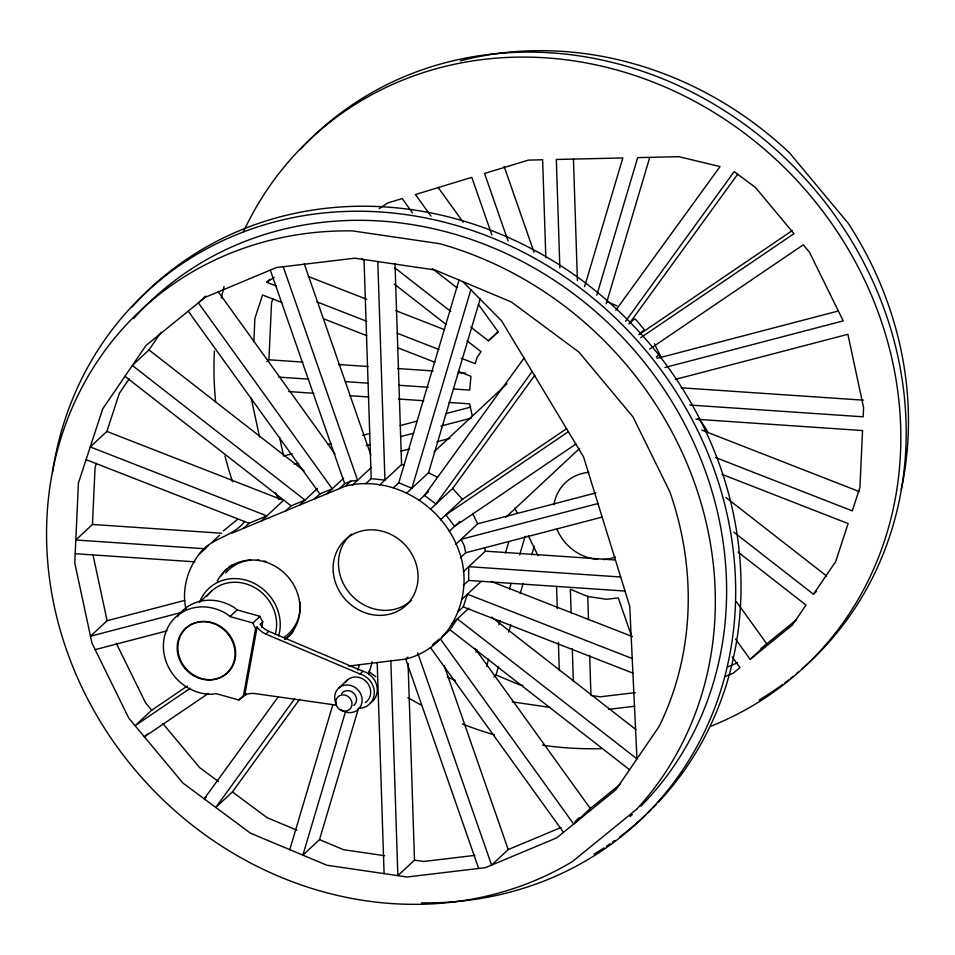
<?xml version="1.0" encoding="UTF-8"?>
<svg xmlns="http://www.w3.org/2000/svg" width="955" height="955" viewBox="0 0 955 955"><rect width="100%" height="100%" fill="white"/><g stroke="black" fill="none" stroke-linecap="round" stroke-linejoin="round"><path stroke-width="1.43" d="M205.086 548.767L75.815 539.981L92.456 524.45L95.07 467.473L96.419 463.354M253.827 341.699L254.901 318.325L262.553 294.976L282 302.568M266.851 361.73L268.928 359.784L271.542 302.807L272.891 298.688M463.318 585.439L468.666 580.449L468.714 566.673L620.666 576.999M255.677 628.354L255.51 628.139A19.028 17.202 47 0 1 252.908 622.982L229.94 616.56L227.195 614.268A45.661 41.292 47 0 0 164.069 638.609A45.661 41.292 47 0 0 212.69 694.213L215.961 693.593L238.941 700.015A19.028 17.202 47 0 1 242.116 697.305L243.298 696.613L255.677 628.354L257.098 627.029L257.814 627.984A19.028 17.202 47 0 0 265.848 634.084L360.011 674.015A18.264 16.521 47 0 1 374.3 693.366A18.264 16.521 47 0 1 358.447 708.3M243.298 696.613L244.719 695.288L257.098 627.029M261.789 627.542L262.649 621.49A19.028 17.202 47 0 1 260.047 616.333L237.067 609.911L234.321 607.607A45.661 41.292 47 0 0 177.367 616.787M289.771 849.663L332.841 704.73M393.436 487.754L398.784 482.764L459.021 280.042M345.567 711.451L302.878 855.155L319.507 839.624L358.4 708.729M357.827 670.195L359.522 664.501M470.851 289.771L411.88 488.244L398.784 482.764M368.546 674.588L372.355 661.779M406.544 493.234L428.52 472.725L480.281 298.521M475.948 652.337L476.796 649.496M505.482 552.945L508.86 541.592M584.603 286.631L622.839 157.957L556.323 159.473L559.857 267.901M486.561 666.208L488.685 659.057M498.868 624.785L500.134 620.499M509.469 589.08L511.164 583.374M519.651 554.807L525.166 536.244M596.791 295.214L637.665 157.623L678.91 156.68L720.046 166.588L615.796 310.22M493.902 676.892L495.979 674.958L498.534 666.387M508.717 632.115L510.83 624.976M520.165 593.556L523.137 583.553M531.625 554.986L534.167 546.427M606.258 303.797L649.663 157.694M243.692 528.258L249.04 523.268L266.851 515.891L90.236 446.94L106.876 431.421L119.351 393.317L129.223 378.86M457.911 611.88L463.259 606.891L467.413 594.189L632.21 658.532M285.748 510.841L291.096 505.852L305.015 500.086L132.339 365.455L148.98 349.924L161.001 332.328M470.791 327.076L488.399 340.804L498.247 331.958L478.336 304.311M444.612 634.717L449.96 629.727L457.373 618.876L636.961 758.891L629.751 606.377L583.577 456.968L501.59 320.856L462.817 281.63M733.822 532.15L813.433 594.225L835.649 561.683L848.124 523.579L721.896 474.301M278.406 696.613L204.203 798.858L206.28 796.912M524.044 358.149L424.438 495.406L436.005 504.001L532.126 371.567M294.427 699.072L215.782 807.441L232.411 791.922L299.703 699.203M430.657 508.991L452.646 488.471L534.788 375.303M625.609 321.238L734.156 171.673L755.441 187.466L793.987 233.677L640.698 337.7M737.666 174.24L629.118 323.805L634.466 318.815L636.484 320.307L644.279 329.666L638.943 334.656L792.232 230.632M205.671 296.074L198.389 302.866L332.268 488.793L319.841 493.938L314.493 498.928M276.437 286.07L266.708 282.274L269.835 279.361M184.685 600.42L107.115 620.702L90.474 636.221L182.417 612.191M199.738 553.757L208.202 545.854M212.368 541.974L219.638 535.182M185.986 609.23C181.355 588.949 188.016 567.175 201.314 551.441C213.323 537.319 233.545 536.567 244.587 521.37M261.503 520.881L283.492 500.372L106.876 431.421M299.667 505.076L317.49 488.435M200.12 601.757L211.664 590.978M488.399 340.804L497.758 332.065M326.92 493.783L343.705 478.121M339.323 488.65L344.671 483.66L350.831 481.105L357.6 480.305L283.217 266.72M232.017 533.093L345.483 486.095L350.831 481.105M352.252 485.295L371.113 467.687M365.849 483.672L371.197 478.682L384.937 480.114L377.81 261.575M229.94 616.56L237.067 609.911M379.589 485.104L401.577 464.584L395.024 263.89M187.287 686.06L151.726 710.186L135.085 725.705L190.26 688.269M434.095 451.799L506.95 383.815M252.908 622.982L260.047 616.333M262.84 621.741L260.106 624.295L260.787 625.203A19.028 17.202 47 0 0 268.821 631.303L362.984 671.246A18.264 16.521 47 0 1 376.891 686.036A18.264 16.521 47 0 1 369.86 703.322M147.488 733.929L144.372 736.842L208.333 693.449M265.848 634.084L268.821 631.303M419.09 500.396L428.592 491.527M238.941 700.015L246.068 693.366M440.482 519.842L462.471 499.322L566.613 428.652M449.304 531.29L459.856 521.454M455.702 544.326L477.691 523.806L595.872 492.911M656.3 357.146L659.511 354.15M460.382 557.744L465.73 552.754L602.151 517.085M505.684 517.407L579.613 448.42M338.774 688.03L347.334 680.044M463.366 571.663L485.343 551.154L615.175 559.976M360.011 674.015L362.984 671.246M462.065 599.179L480.938 581.583M407.857 657.076L405.72 659.081L348.491 666.077M452.025 623.866L468.81 608.204M434.776 643.563L439.049 639.564M442.201 636.627L445.317 633.714M408.072 663.403L414.494 860.121L397.853 875.639L390.846 661.051M561.11 827.46L508.227 849.568L491.586 865.087L417.705 652.922M813.433 594.225L816.549 591.312M574.934 821.658L579.1 817.778M620.01 784.377L590.321 808.527L573.68 824.046L440.124 638.573M735.481 639.002L750.153 659.38L766.793 643.861L736.58 601.901M223.303 530.932L237.246 519.592M432.663 644.637L439.061 639.432M761.135 648.457L796.482 619.711M750.153 659.38L792.399 625.012L806.02 605.076L738.143 552.145M649.567 349.112L803.274 244.814L809.506 252.287L843.217 320.892L664.859 367.52M568.356 431.708L445.83 514.852L454.652 526.301L575.817 444.087M266.708 282.274L274.145 277.404M379.266 208.536L387.79 202.949L402.186 198.568L412.572 212.989M244.719 695.288L244.767 695.264A19.028 17.202 47 0 1 256.012 693.724L336.375 705.148M728.092 666.757L737.582 662.794M725.012 676.617L733.142 673.215L739.97 667.664L732.187 656.849M292.218 453.768L283.587 456.024L279.576 437.342M328.174 444.373L331.051 443.621M362.697 435.349L369.895 433.463M400.097 425.572L417.359 421.06M446.128 413.539L470.576 407.14M657.04 358.388L838.275 311.008M294.283 464.405L298.593 463.282M366.195 445.603L370.516 444.481M400.718 436.578L413.658 433.2M440.995 426.049L471.197 418.147M401.064 451.13L409.695 448.874M437.02 441.723L449.96 438.345M675.292 379.421L847.885 334.298L863.595 407.606L863.177 416.822L689.725 405.027M597.973 503.536L461.05 539.336L464.237 545.818L465.73 552.754M95.154 649.639L166.982 630.861M345.483 486.095C392.971 474.396 443.036 505.649 458.889 550.808C475.184 593.867 451.751 647.705 405.72 659.081L478.67 868.465M635.254 692.626L600.194 696.804L590.966 695.443L589.653 655.357M608.395 709.362L634.693 706.234M474.862 855.382L423.722 861.47L414.494 860.121M268.928 359.784L302.938 362.1M338.44 364.512L368.021 366.517M397.59 368.523L433.093 370.934M458.233 372.653L465.622 373.154M681.154 387.79L863.499 400.181M278.908 377.118L308.489 379.123M345.459 381.642L367.651 383.146M398.701 385.259L428.282 387.264M453.422 388.971L469.693 390.082L470.946 376.33L458.448 371.447M288.732 391.562L313.944 393.269M349.53 395.692L368.809 396.994M398.474 399.011L423.686 400.73M448.886 402.437L469.657 403.846L472.343 416.38M695.897 419.221L862.544 430.55L859.93 487.528L852.278 510.877L715.474 457.469M92.456 524.45L221.727 533.236M75.194 553.709L194.82 561.838M468.666 580.449L625.024 591.061M401.577 464.584L404.466 465.013M522.994 685.475L520.057 685.045L495.979 674.958M512.214 701.865L550.307 707.452M384.602 855.728L343.585 849.711L319.507 839.624M308.358 276.508L366.708 299.297M395.883 310.685L444.505 329.666M701.71 430.072L859.249 491.574M316.726 301.804L366.744 321.322M397.304 333.259L438.99 349.53M461.217 358.209L475.101 363.628L477.225 357.17L480.986 351.655L466.959 340.708M323.685 318.839L366.744 335.659M397.316 347.584L434.823 362.232M490.977 581.368L632.234 636.519M86.081 459.642L249.04 523.268M463.259 606.891L632.902 673.12M606.413 301.422L617.002 305.851M428.52 472.725L437.533 477.261M447.286 677.047L455.416 680.449M296.933 830.17L267.125 817.683L232.411 791.922M452.646 488.471L462.471 499.322M218.48 781.572L199.559 767.534L162.887 723.58M432.269 268.546L456.92 287.753M725.872 497.46L826.553 575.961M394.511 267.591L450.844 311.521M361.694 258.638L364.034 260.464M394.439 284.172L445.901 324.294M148.98 349.924L304.036 470.827M491.622 617.073L635.982 729.644M124.938 376.306L291.096 505.852M449.96 629.727L629.548 769.742M151.726 710.186L145.494 702.713L116.319 643.348M438.118 187.407L463.187 222.217M430.992 216.14L415.425 194.534L471.818 177.344L491.837 234.858M218.504 292.17L335.002 453.947M474.969 648.338L590.321 808.527M188.207 311.139L319.841 493.938M430.454 647.55L563.498 832.33M654.39 343.728L661.421 358.041M538.023 555.619L528.246 535.648M472.57 513.384L477.691 523.806M275.506 492.887L278.753 499.477M514.805 508.084L517.288 513.193M504.133 166.385L534.036 252.251M508.084 241.03L484.555 173.464L528.378 160.118L542.631 159.783L545.83 257.659M631.852 636.913L618.267 597.89L606.592 599.286L587.743 596.517L570.35 589.235L571.126 612.979M304.263 263.843L370.803 454.938M444.135 665.504L508.227 849.568M270.301 270.098L344.671 483.66M484.746 548.361L485.343 551.154M251.237 398.247L259.557 437.056M92.945 554.58L107.115 620.702M573.442 158.805L577.417 280.603M587.719 595.98L588.495 619.735M572.284 648.612L573.358 681.273M556.562 586.394L557.278 608.538M558.389 642.5L559.308 670.565M364.034 259.557L371.197 478.682M377.201 662.698L384.089 873.622M345.197 682.538A14.456 13.072 47 0 1 366.135 681.5A14.456 13.072 47 0 1 365.299 702.605M336.112 703.716A14.456 13.072 47 0 1 346.94 684.974A14.456 13.072 47 0 1 361.718 703.549A14.456 13.072 47 0 1 340.589 709.338M341.615 693.64A8.559 7.747 47 0 1 353.732 693.187A8.559 7.747 47 0 1 353.804 705.447M698.081 418.684A45.661 41.292 47 0 1 707.774 432.173M199.523 602.438A43.763 39.573 47 0 1 251.452 582.096A43.763 39.573 47 0 1 278.597 636.03M207.151 596.063A39.955 36.135 47 0 1 254.627 587.552A39.955 36.135 47 0 1 275.171 634.526M300.013 602.008A43.763 39.573 47 0 1 284.148 637.26M225.738 573.012A43.763 39.573 47 0 1 250.783 560.119M257.265 560.048A43.763 39.573 47 0 1 259.879 560.299M263.783 561.003A43.763 39.573 47 0 1 266.361 561.671M292.946 631.864A45.661 41.292 47 0 1 285.259 638.811M221.25 575.972A45.661 41.292 47 0 1 223.494 572.773M224.306 571.759A45.661 41.292 47 0 1 226.956 568.905M228.878 567.175A45.661 41.292 47 0 1 231.993 564.823M615.426 557.004A45.661 41.292 47 0 1 603.25 559.523M597.627 559.439A45.661 41.292 47 0 1 556.968 529.201M553.9 504.837A45.661 41.292 47 0 1 588.853 472.355M243.322 232.065A361.527 326.897 47 0 1 794.393 177.761A361.527 326.897 47 0 1 711.2 726.11M601.435 748.625A361.527 326.897 47 0 1 542.452 745.187M494.284 734.801A361.527 326.897 47 0 1 462.375 724.009M420.654 704.778A361.527 326.897 47 0 1 407.845 697.604M375.864 676.713A361.527 326.897 47 0 1 368.726 671.413M232.531 481.75A361.527 326.897 47 0 1 225.01 455.965M215.615 402.031A361.527 326.897 47 0 1 214.398 351.106M221.333 298.163A361.527 326.897 47 0 1 224.055 286.548M798.834 671.663A361.527 326.897 47 0 1 796.554 673.573M793.104 676.391A361.527 326.897 47 0 1 790.788 678.241M788.448 680.067A361.527 326.897 47 0 1 784.903 682.765M782.515 684.532A361.527 326.897 47 0 1 759.165 700.027M300.133 149.72A361.527 326.897 47 0 1 796.816 169.715A361.527 326.897 47 0 1 802.2 668.763M460.346 60.857A352.013 318.29 47 0 1 789.546 152.919L848.386 223.47A352.013 318.29 47 0 1 901.222 489.748M632.294 814.52A352.013 318.29 47 0 1 630.097 816.549M133.545 318.66A352.013 318.29 47 0 1 610.09 324.843A352.013 318.29 47 0 1 640.817 806.235M411.581 600.17A44.718 40.432 47 0 1 351.022 594.786A44.718 40.432 47 0 1 351.297 534.132M52.465 472.63A361.527 326.897 47 0 1 415.974 216.176A361.527 326.897 47 0 1 735.672 588.937A361.527 326.897 47 0 1 421.453 902.857M614.936 840.412A361.527 326.897 47 0 1 612.525 842.131M610.09 843.814A361.527 326.897 47 0 1 606.425 846.309M603.954 847.933A361.527 326.897 47 0 1 593.986 854.152M132.005 307.104A361.527 326.897 47 0 1 618.315 310.697A361.527 326.897 47 0 1 658.222 802.427M656.216 804.552A361.527 326.897 47 0 1 653.148 807.715M651.071 809.804A361.527 326.897 47 0 1 647.92 812.896M645.783 814.937A361.527 326.897 47 0 1 619.723 836.902M217.322 581.285A45.661 41.292 47 0 1 282.907 571.782A45.661 41.292 47 0 1 284.781 639.587M78.429 483.003L74.765 562.913L91.967 643.157L128.853 718.244L182.93 783.064L250.497 833.202L326.944 865.242L407.081 876.988L485.438 867.665L556.67 837.881L615.927 789.69L659.177 726.349A323.47 292.481 47 0 0 669.933 492.04L633.034 416.953L578.969 352.132L511.403 301.995L434.943 269.955L354.806 258.196L276.449 267.531L205.218 297.315L145.96 345.507L102.722 408.847L78.429 483.003M636.663 809.279L572.176 861.732A352.013 318.29 47 0 1 66.468 649.818A352.013 318.29 47 0 1 352.502 230.895L439.706 243.692A352.013 318.29 47 0 1 636.663 809.279M335.921 703.859A8.559 7.747 47 0 0 349.291 709.661A8.559 7.747 47 0 0 346.462 695.55A8.559 7.747 47 0 0 335.921 703.859M178.143 651.728A30.441 27.528 47 0 0 224.604 675.161A30.441 27.528 47 0 0 217.585 624.761A30.441 27.528 47 0 0 178.143 651.728M177.857 654.223A30.441 27.528 47 0 0 225.619 674.182A30.441 27.528 47 0 0 214.827 624.081A30.441 27.528 47 0 0 177.857 654.223M333.271 571.938A44.718 40.432 47 0 0 399.894 609.947A44.718 40.432 47 0 0 393.627 535.874A44.718 40.432 47 0 0 333.271 571.938"/></g></svg>
